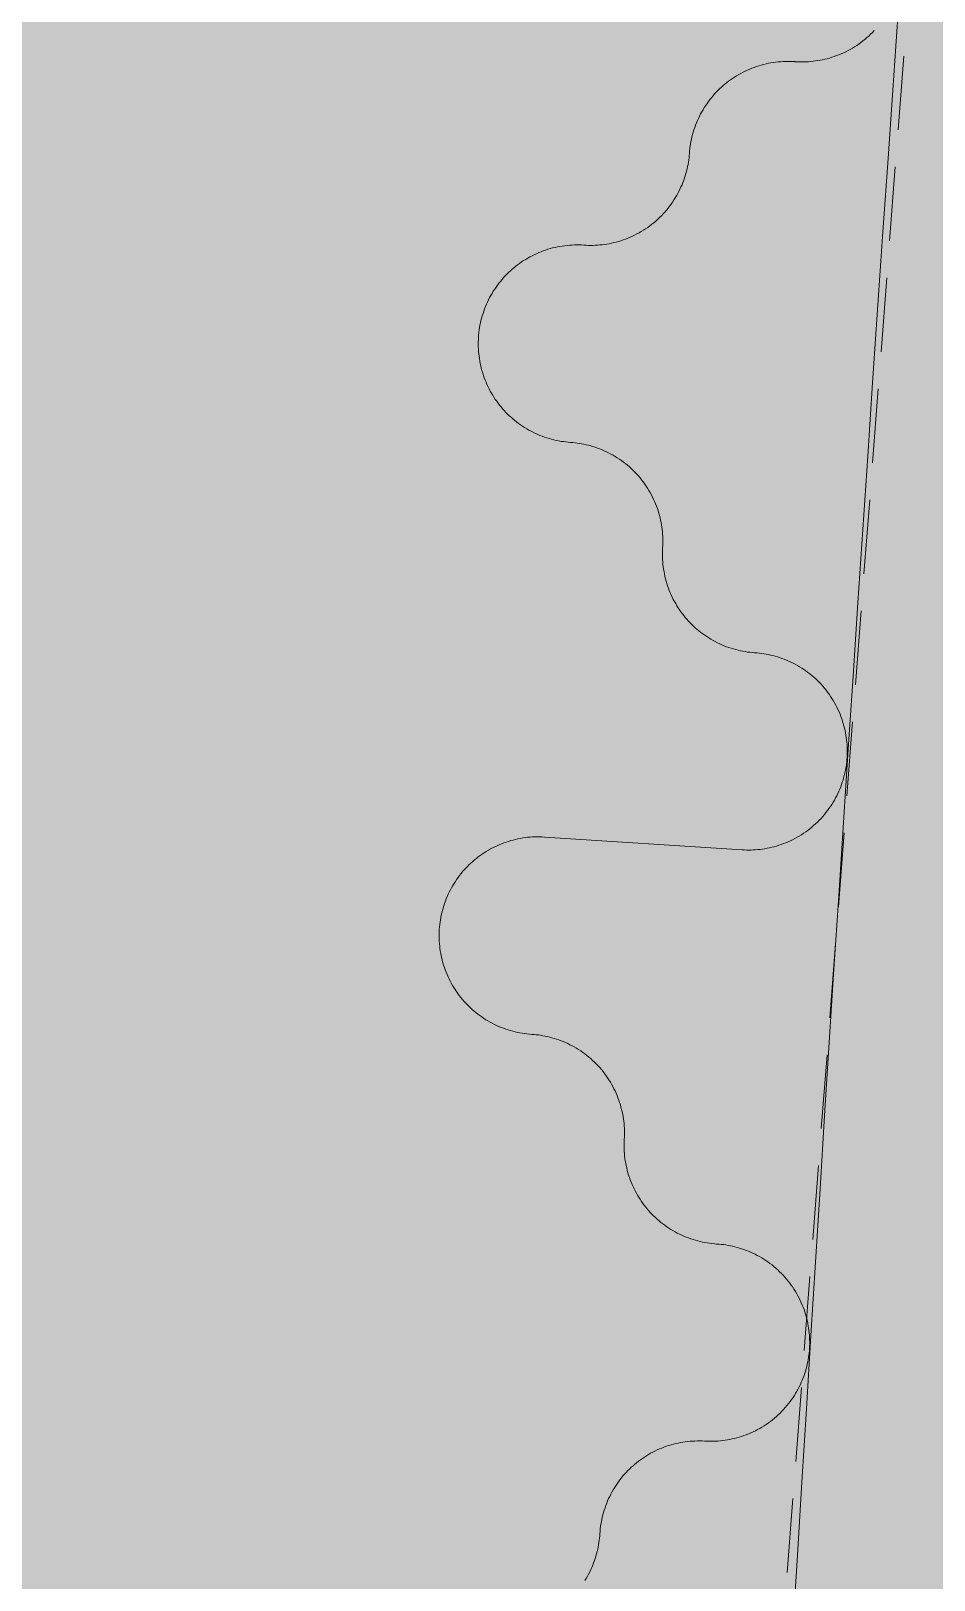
# Model space of a CAD drawing. Header units: millimetres. Extents: x 833941507 to 1669051331, y 817666127 to 1636299673.
# Drawn here: x 834573496 to 834573610.1, y 817988765.9 to 817988961.6 of the extents above; entities that cross this region are included whole.
import ezdxf

# ---------------------------------------------------------------- set-up
doc = ezdxf.new("R2010")
doc.units = ezdxf.units.MM
doc.header["$LTSCALE"] = 3
doc.linetypes.add('B0703', pattern=[4.6875, 3.125, -1.5625])
for name, color, linetype, lineweight in [('Hatch (CARR)', 252, 'Continuous', 35), ('Hatch (LTC&CB)', 252, 'Continuous', 35), ('UAJ-23FLOR-h', 251, 'Continuous', 9), ('UAJ-25CEIL-z', 8, 'B0703', 9), ('UAJ-42INFI', 1, 'Continuous', 18)]:
    doc.layers.add(name, color=color, linetype=linetype, lineweight=lineweight)
doc.layers.add('UAJ-00XREF', color=7, linetype='Continuous')

# ---------------------------------------------------------------- blocks, each defined once
blk = doc.blocks.new('GBP-LTC-LB01')
at = {"layer": 'UAJ-23FLOR-h'}
h = blk.add_hatch(dxfattribs=at)
h.set_pattern_fill('EARTH,_O', color=256, scale=180, angle=45)
h.set_pattern_definition([(48.9989, (834576001.8, 818046085.3), (-112.727, 1612.5107), [1143, -1143]), (48.9989, (834575678.3, 818046366.6), (-112.727, 1612.5107), [1143, -1143]), (48.9989, (834575354.8, 818046647.8), (-112.727, 1612.5107), [1143, -1143]), (138.9989, (834575340.7, 818046849.3), (-1612.5107, -112.727), [1143, -1143]), (138.9989, (834575621.9, 818047172.8), (-1612.5107, -112.727), [1143, -1143]), (138.9989, (834575903.1, 818047496.3), (-1612.5107, -112.727), [1143, -1143])])
h.paths.add_polyline_path([(834572173.05, 818200349.17), (834310583.74, 818182062.08), (834331502.24, 817882831.69), (834364939.69, 817885169.23), (834473095.7, 818011283.6), (834480533.7, 818020120.4), (834485095.05, 818025709.55), (834491375.7, 818033619), (834497063.4, 818041013), (834493145.8, 818043678.7), (834512788.5, 818074029.25), (834518712.45, 818083675.25), (834526231.3, 818096325.1), (834534646.05, 818111073.05), (834545956, 818131981.3), (834557204.6, 818154198.8), (834564040, 818168496.8), (834570941.16, 818183576.43), (834578367.8, 818200696.3)])
h.paths.add_polyline_path([(834382131.31, 817956469.98), (834418268.73, 817958996.07), (834422062.41, 817963855.9), (834428403.04, 817964299.38), (834467239.2, 818010695.58), (834466445.21, 818021738.79), (834476097.72, 818035709.03), (834485267.1, 818048983.2), (834487014.89, 818051460.43), (834497268.33, 818067303.42), (834492893.38, 818129890.09), (834448056.59, 818126755.66), (834416896.58, 818105052.11), (834382061.37, 818080788.99), (834386167.45, 818022059.16), (834377588.38, 818021459.47)], flags=16)
edge = h.paths.add_edge_path(flags=16)
edge.add_line((834540292.29, 818142076.07), (834533466.32, 818141614.13))
edge.add_line((834533466.32, 818141614.13), (834523258.01, 818143862.71))
edge.add_line((834523258.01, 818143862.71), (834525896.87, 818155838.93))
edge.add_arc((834558382.43, 818267025.45), 115835.02, 237.2183981, 253.7131266, ccw=False)
edge.add_line((834495664.92, 818169638.25), (834498267.59, 818132356.98))
edge.add_line((834498267.59, 818132356.98), (834496346.42, 818130135.01))
edge.add_line((834496346.42, 818130135.01), (834492879.88, 818129892.67))
edge.add_line((834492879.88, 818129892.67), (834494229.58, 818110587.62))
edge.add_line((834494229.58, 818110587.62), (834496326.13, 818110708.38))
edge.add_line((834496326.13, 818110708.38), (834498420.21, 818080753.55))
edge.add_line((834498420.21, 818080753.55), (834498046.12, 818080727.4))
edge.add_line((834498046.12, 818080727.4), (834498254.52, 818077746.38))
edge.add_line((834498254.52, 818077746.38), (834503061.09, 818078082.4))
edge.add_line((834503061.09, 818078082.4), (834504979.52, 818081212.1))
edge.add_line((834504979.52, 818081212.1), (834509429.02, 818088470.93))
edge.add_line((834509429.02, 818088470.93), (834515217.16, 818097913.59))
edge.add_line((834515217.16, 818097913.59), (834526067.43, 818116415.54))
edge.add_line((834526067.43, 818116415.54), (834532489.2, 818127888.68))
edge.add_line((834532489.2, 818127888.68), (834534830.9, 818132146.3))
edge.add_line((834534830.9, 818132146.3), (834540292.29, 818142076.07))
h = blk.add_hatch(dxfattribs=at)
h.set_pattern_fill('EARTH,_O', color=256, scale=180, angle=45)
h.set_pattern_definition([(45.0000001, (-1082349.7, 54794.9), (-3e-06, 1616.4461018), [1143, -1143]), (45.0000001, (-1082652.8, 55098), (-3e-06, 1616.4461018), [1143, -1143]), (45.0000001, (-1082955.9, 55401.1), (-3e-06, 1616.4461018), [1143, -1143]), (135.0000001, (-1082955.9, 55603.1), (-1616.4461018, -3e-06), [1143, -1143]), (135.0000001, (-1082652.8, 55906.2), (-1616.4461018, -3e-06), [1143, -1143]), (135.0000001, (-1082349.7, 56209.3), (-1616.4461018, -3e-06), [1143, -1143])])
h.paths.add_polyline_path([(834669469.25, 818015499.17), (834651080.82, 818014213.79), (834651091.33, 818014066.03), (834669479.76, 818015351.52)], flags=16)
edge = h.paths.add_edge_path()
edge.add_arc((834611763.61, 818123015.07), 22001.28, 94.000719, 118.688683)
edge.add_line((834601201.89, 818142315.5), (834593918.34, 818141228.38))
edge.add_arc((834611768.4, 818123014.03), 25502.69, 93.997159, 134.421275, ccw=False)
edge.add_line((834609990.68, 818148454.69), (834618164.36, 818149025.84))
edge.add_line((834618164.36, 818149025.84), (834618408.29, 818145534.91))
edge.add_line((834618408.29, 818145534.91), (834616365.41, 818145392.16))
edge.add_line((834616365.41, 818145392.16), (834616609.39, 818141900.69))
edge.add_line((834616609.39, 818141900.69), (834611621.55, 818141552.15))
edge.add_line((834611621.55, 818141552.15), (834611377.61, 818145043.07))
edge.add_line((834611377.61, 818145043.07), (834610228.61, 818144962.74))
h.paths.add_polyline_path([(834673232.94, 818197365.88), (834607546.49, 818192773.89), (834599172.5, 818174435.3), (834588349.1, 818152374.5), (834578621.55, 818133890.65), (834568418.3, 818115665.3), (834556456.7, 818095618.3), (834546606.4, 818080041.6), (834532219.3, 818058623.75), (834523692.15, 818046595.75), (834515683.5, 818035708.5), (834508244.2, 818025929.9), (834500656.3, 818016266.1), (834489786.8, 818002934.1), (834483448.3, 817995421.3), (834478637.6, 817989841.7), (834458453.75, 817967379.3), (834441506.5, 817949096.36), (834383075.75, 817886437.08), (834482026.69, 817893354.51), (834551919.04, 817920008.6), (834634905.13, 817930637.13), (834634023, 817939309.35), (834633770.07, 817941795.89), (834633577.69, 817943687.02), (834508697.04, 817930983.61), (834507053.46, 817930191.44), (834506409.46, 817939426.96), (834507656.94, 817945566.73), (834503417.08, 818006767.03), (834503064.37, 818011762.67), (834514052.91, 818025791.94), (834520784.65, 818034889.35), (834526318.86, 818042436.94), (834532381.69, 818050705.63), (834536345.72, 818056472.68), (834542258.41, 818065225.62), (834550405.86, 818077286.91), (834561579, 818095001.96), (834574522.66, 818117080.03), (834587768.88, 818140310.21), (834609774.13, 818143594.98), (834610001.97, 818140335.89), (834634252.54, 818142031.47), (834636806.9, 818105492.47), (834642791.48, 818105913.75), (834646278.56, 818056032.58), (834640293.17, 818055614.16), (834643382.34, 818011424.91), (834641138.41, 818011267.96), (834645775.78, 817944927.87), (834639048.36, 817944243.52), (834640362.12, 817931328.11), (834651070.39, 817932706.91), (834650587.67, 817936476.13), (834685105.74, 817940896.86), (834685588.46, 817937127.64), (834691373.79, 817937868.57)])
blk = doc.blocks.new('inf_010')
at = {"layer": 'UAJ-42INFI'}
for points in [[(889586202.71, 757796413.37), (889586202.98, 757796413.34), (889586203.26, 757796413.31), (889586203.54, 757796413.29), (889586203.82, 757796413.27), (889586204.11, 757796413.26), (889586204.4, 757796413.25), (889586204.69, 757796413.26), (889586204.98, 757796413.27), (889586205.28, 757796413.28), (889586205.57, 757796413.31), (889586205.87, 757796413.34), (889586206.17, 757796413.37), (889586206.47, 757796413.42), (889586206.77, 757796413.47), (889586207.07, 757796413.53), (889586207.37, 757796413.6), (889586207.67, 757796413.68), (889586207.97, 757796413.77), (889586208.27, 757796413.86), (889586208.57, 757796413.96), (889586208.87, 757796414.07), (889586209.16, 757796414.18), (889586209.46, 757796414.31), (889586209.75, 757796414.44), (889586210.03, 757796414.58), (889586210.32, 757796414.73), (889586210.6, 757796414.88), (889586210.88, 757796415.04), (889586211.15, 757796415.21), (889586211.42, 757796415.39), (889586211.69, 757796415.57), (889586211.95, 757796415.77), (889586212.2, 757796415.96), (889586212.45, 757796416.17), (889586212.7, 757796416.38), (889586212.94, 757796416.59)], [(889586188.57, 757796402.75), (889586188.61, 757796403.05), (889586188.67, 757796403.34), (889586188.73, 757796403.64), (889586188.79, 757796403.93), (889586188.87, 757796404.23), (889586188.95, 757796404.52), (889586189.04, 757796404.82), (889586189.14, 757796405.11), (889586189.24, 757796405.4), (889586189.35, 757796405.68), (889586189.47, 757796405.97), (889586189.6, 757796406.25), (889586189.73, 757796406.53), (889586189.87, 757796406.81), (889586190.02, 757796407.08), (889586190.17, 757796407.35), (889586190.33, 757796407.62), (889586190.5, 757796407.88), (889586190.67, 757796408.13), (889586190.85, 757796408.39), (889586191.04, 757796408.63), (889586191.23, 757796408.88), (889586191.43, 757796409.11), (889586191.63, 757796409.35), (889586191.84, 757796409.57), (889586192.05, 757796409.79), (889586192.27, 757796410.01), (889586192.49, 757796410.22), (889586192.71, 757796410.42), (889586192.94, 757796410.61), (889586193.18, 757796410.8), (889586193.41, 757796410.99), (889586193.65, 757796411.16), (889586193.9, 757796411.34), (889586194.15, 757796411.5), (889586194.41, 757796411.66), (889586194.67, 757796411.82), (889586194.93, 757796411.97), (889586195.2, 757796412.11), (889586195.48, 757796412.25), (889586195.76, 757796412.38), (889586196.04, 757796412.51), (889586196.33, 757796412.62), (889586196.61, 757796412.73), (889586196.91, 757796412.84), (889586197.2, 757796412.93), (889586197.5, 757796413.02), (889586197.8, 757796413.1), (889586198.1, 757796413.18), (889586198.4, 757796413.24), (889586198.71, 757796413.3), (889586199.01, 757796413.35), (889586199.32, 757796413.4), (889586199.62, 757796413.43), (889586199.93, 757796413.46), (889586200.24, 757796413.48), (889586200.55, 757796413.5), (889586200.85, 757796413.5), (889586201.16, 757796413.5), (889586201.46, 757796413.49), (889586201.76, 757796413.47), (889586202.06, 757796413.45), (889586202.36, 757796413.42), (889586202.66, 757796413.38)], [(889586202.66, 757796413.38), (889586202.71, 757796413.37)], [(889586174.48, 757796392.11), (889586174.75, 757796392.07), (889586175.03, 757796392.04), (889586175.31, 757796392.02), (889586175.59, 757796392), (889586175.88, 757796391.99), (889586176.17, 757796391.99), (889586176.46, 757796391.99), (889586176.76, 757796392), (889586177.05, 757796392.02), (889586177.35, 757796392.04), (889586177.65, 757796392.07), (889586177.95, 757796392.11), (889586178.25, 757796392.16), (889586178.55, 757796392.21), (889586178.85, 757796392.27), (889586179.15, 757796392.34), (889586179.45, 757796392.42), (889586179.75, 757796392.5), (889586180.05, 757796392.6), (889586180.35, 757796392.7), (889586180.65, 757796392.81), (889586180.94, 757796392.92), (889586181.23, 757796393.05), (889586181.52, 757796393.18), (889586181.81, 757796393.32), (889586182.1, 757796393.47), (889586182.38, 757796393.62), (889586182.66, 757796393.79), (889586182.93, 757796393.96), (889586183.2, 757796394.14), (889586183.47, 757796394.32), (889586183.73, 757796394.51), (889586183.98, 757796394.71), (889586184.23, 757796394.91), (889586184.48, 757796395.13), (889586184.71, 757796395.34), (889586184.95, 757796395.56), (889586185.17, 757796395.79), (889586185.39, 757796396.03), (889586185.61, 757796396.27), (889586185.81, 757796396.51), (889586186.02, 757796396.76), (889586186.21, 757796397.01), (889586186.39, 757796397.26), (889586186.57, 757796397.52), (889586186.74, 757796397.79), (889586186.91, 757796398.05), (889586187.06, 757796398.32), (889586187.21, 757796398.59), (889586187.36, 757796398.86), (889586187.49, 757796399.14), (889586187.62, 757796399.42), (889586187.74, 757796399.69), (889586187.85, 757796399.97), (889586187.95, 757796400.25), (889586188.05, 757796400.53), (889586188.14, 757796400.81), (889586188.22, 757796401.09), (889586188.3, 757796401.37), (889586188.36, 757796401.65), (889586188.42, 757796401.93), (889586188.48, 757796402.2), (889586188.53, 757796402.48), (889586188.57, 757796402.75)], [(889586171.03, 757796367.36), (889586170.74, 757796367.4), (889586170.44, 757796367.46), (889586170.14, 757796367.52), (889586169.85, 757796367.58), (889586169.55, 757796367.66), (889586169.26, 757796367.74), (889586168.97, 757796367.83), (889586168.67, 757796367.92), (889586168.38, 757796368.03), (889586168.1, 757796368.14), (889586167.81, 757796368.26), (889586167.53, 757796368.38), (889586167.25, 757796368.52), (889586166.97, 757796368.66), (889586166.7, 757796368.8), (889586166.43, 757796368.96), (889586166.16, 757796369.12), (889586165.9, 757796369.28), (889586165.64, 757796369.46), (889586165.39, 757796369.64), (889586165.14, 757796369.82), (889586164.9, 757796370.01), (889586164.66, 757796370.21), (889586164.43, 757796370.41), (889586164.2, 757796370.62), (889586163.98, 757796370.83), (889586163.76, 757796371.05), (889586163.55, 757796371.27), (889586163.35, 757796371.49), (889586163.15, 757796371.72), (889586162.96, 757796371.96), (889586162.78, 757796372.19), (889586162.6, 757796372.44), (889586162.43, 757796372.68), (889586162.26, 757796372.93), (889586162.1, 757796373.19), (889586161.94, 757796373.45), (889586161.79, 757796373.72), (889586161.65, 757796373.99), (889586161.51, 757796374.26), (889586161.38, 757796374.54), (889586161.25, 757796374.82), (889586161.14, 757796375.11), (889586161.02, 757796375.4), (889586160.92, 757796375.69), (889586160.82, 757796375.98), (889586160.73, 757796376.28), (889586160.65, 757796376.58), (889586160.58, 757796376.88), (889586160.51, 757796377.19), (889586160.45, 757796377.49), (889586160.4, 757796377.8), (889586160.35, 757796378.1), (889586160.32, 757796378.41), (889586160.29, 757796378.72), (889586160.27, 757796379.03), (889586160.25, 757796379.33), (889586160.25, 757796379.64), (889586160.25, 757796379.94), (889586160.26, 757796380.25), (889586160.27, 757796380.55), (889586160.3, 757796380.85), (889586160.33, 757796381.15), (889586160.37, 757796381.45), (889586160.41, 757796381.75), (889586160.46, 757796382.04), (889586160.52, 757796382.34), (889586160.59, 757796382.63), (889586160.66, 757796382.93), (889586160.74, 757796383.22), (889586160.83, 757796383.52), (889586160.93, 757796383.81), (889586161.03, 757796384.1), (889586161.15, 757796384.39), (889586161.26, 757796384.67), (889586161.39, 757796384.96), (889586161.52, 757796385.24), (889586161.66, 757796385.51), (889586161.81, 757796385.79), (889586161.96, 757796386.06), (889586162.12, 757796386.32), (889586162.29, 757796386.58), (889586162.46, 757796386.84), (889586162.64, 757796387.09), (889586162.83, 757796387.34), (889586163.02, 757796387.59), (889586163.22, 757796387.82), (889586163.42, 757796388.06), (889586163.63, 757796388.28), (889586163.84, 757796388.5), (889586164.06, 757796388.72), (889586164.28, 757796388.93), (889586164.5, 757796389.13), (889586164.73, 757796389.33), (889586164.97, 757796389.52), (889586165.2, 757796389.7), (889586165.45, 757796389.88), (889586165.69, 757796390.05), (889586165.94, 757796390.22), (889586166.2, 757796390.38), (889586166.46, 757796390.54), (889586166.73, 757796390.69), (889586167, 757796390.83), (889586167.27, 757796390.97), (889586167.55, 757796391.1), (889586167.83, 757796391.22), (889586168.12, 757796391.34), (889586168.41, 757796391.45), (889586168.7, 757796391.56), (889586169, 757796391.65), (889586169.29, 757796391.74), (889586169.59, 757796391.83), (889586169.89, 757796391.9), (889586170.2, 757796391.97), (889586170.5, 757796392.03), (889586170.81, 757796392.08), (889586171.11, 757796392.12), (889586171.42, 757796392.16), (889586171.73, 757796392.19), (889586172.04, 757796392.21), (889586172.34, 757796392.22), (889586172.65, 757796392.23), (889586172.96, 757796392.23), (889586173.26, 757796392.22), (889586173.56, 757796392.2), (889586173.86, 757796392.18), (889586174.16, 757796392.15), (889586174.46, 757796392.11)], [(889586174.46, 757796392.11), (889586174.48, 757796392.11)], [(889586171.05, 757796367.36), (889586171.03, 757796367.36)], [(889586181.72, 757796353.28), (889586181.75, 757796353.56), (889586181.78, 757796353.84), (889586181.81, 757796354.12), (889586181.82, 757796354.4), (889586181.83, 757796354.69), (889586181.84, 757796354.98), (889586181.83, 757796355.27), (889586181.82, 757796355.56), (889586181.8, 757796355.86), (889586181.78, 757796356.16), (889586181.75, 757796356.45), (889586181.71, 757796356.75), (889586181.66, 757796357.05), (889586181.61, 757796357.36), (889586181.55, 757796357.66), (889586181.48, 757796357.96), (889586181.4, 757796358.26), (889586181.31, 757796358.56), (889586181.22, 757796358.86), (889586181.12, 757796359.16), (889586181.01, 757796359.45), (889586180.89, 757796359.75), (889586180.77, 757796360.04), (889586180.63, 757796360.33), (889586180.49, 757796360.62), (889586180.34, 757796360.9), (889586180.19, 757796361.18), (889586180.02, 757796361.46), (889586179.85, 757796361.74), (889586179.67, 757796362.01), (889586179.49, 757796362.27), (889586179.3, 757796362.53), (889586179.1, 757796362.79), (889586178.89, 757796363.04), (889586178.68, 757796363.28), (889586178.47, 757796363.52), (889586178.24, 757796363.75), (889586178.01, 757796363.98), (889586177.78, 757796364.2), (889586177.54, 757796364.41), (889586177.3, 757796364.62), (889586177.05, 757796364.82), (889586176.8, 757796365.01), (889586176.54, 757796365.19), (889586176.28, 757796365.37), (889586176.02, 757796365.54), (889586175.75, 757796365.71), (889586175.48, 757796365.86), (889586175.21, 757796366.01), (889586174.94, 757796366.15), (889586174.66, 757796366.29), (889586174.39, 757796366.41), (889586174.11, 757796366.53), (889586173.83, 757796366.64), (889586173.55, 757796366.75), (889586173.27, 757796366.84), (889586172.99, 757796366.93), (889586172.71, 757796367.01), (889586172.43, 757796367.09), (889586172.15, 757796367.16), (889586171.88, 757796367.22), (889586171.6, 757796367.27), (889586171.32, 757796367.32), (889586171.05, 757796367.36)], [(889586192.39, 757796339.23), (889586192.1, 757796339.27), (889586191.8, 757796339.32), (889586191.5, 757796339.38), (889586191.21, 757796339.45), (889586190.91, 757796339.52), (889586190.62, 757796339.6), (889586190.33, 757796339.69), (889586190.03, 757796339.79), (889586189.74, 757796339.89), (889586189.46, 757796340), (889586189.17, 757796340.12), (889586188.89, 757796340.24), (889586188.61, 757796340.38), (889586188.33, 757796340.51), (889586188.06, 757796340.66), (889586187.79, 757796340.81), (889586187.52, 757796340.97), (889586187.26, 757796341.14), (889586187, 757796341.31), (889586186.75, 757796341.49), (889586186.5, 757796341.68), (889586186.26, 757796341.87), (889586186.02, 757796342.06), (889586185.79, 757796342.27), (889586185.56, 757796342.47), (889586185.34, 757796342.68), (889586185.13, 757796342.9), (889586184.92, 757796343.12), (889586184.71, 757796343.35), (889586184.52, 757796343.58), (889586184.33, 757796343.81), (889586184.14, 757796344.04), (889586183.96, 757796344.28), (889586183.79, 757796344.53), (889586183.62, 757796344.78), (889586183.46, 757796345.04), (889586183.31, 757796345.3), (889586183.15, 757796345.56), (889586183.01, 757796345.83), (889586182.87, 757796346.11), (889586182.74, 757796346.39), (889586182.61, 757796346.67), (889586182.5, 757796346.95), (889586182.39, 757796347.24), (889586182.28, 757796347.53), (889586182.18, 757796347.83), (889586182.09, 757796348.12), (889586182.01, 757796348.42), (889586181.94, 757796348.72), (889586181.87, 757796349.03), (889586181.81, 757796349.33), (889586181.76, 757796349.64), (889586181.71, 757796349.94), (889586181.68, 757796350.25), (889586181.65, 757796350.56), (889586181.62, 757796350.86), (889586181.61, 757796351.17), (889586181.6, 757796351.48), (889586181.6, 757796351.78), (889586181.61, 757796352.09), (889586181.63, 757796352.39), (889586181.65, 757796352.69), (889586181.68, 757796352.99), (889586181.72, 757796353.28)], [(889586189.07, 757796314.49), (889586189.35, 757796314.46), (889586189.63, 757796314.43), (889586189.91, 757796314.41), (889586190.19, 757796314.39), (889586190.48, 757796314.38), (889586190.77, 757796314.38), (889586191.06, 757796314.38), (889586191.35, 757796314.39), (889586191.65, 757796314.41), (889586191.94, 757796314.44), (889586192.24, 757796314.47), (889586192.54, 757796314.51), (889586192.84, 757796314.56), (889586193.14, 757796314.61), (889586193.44, 757796314.67), (889586193.74, 757796314.74), (889586194.04, 757796314.82), (889586194.34, 757796314.91), (889586194.64, 757796315), (889586194.94, 757796315.1), (889586195.23, 757796315.21), (889586195.53, 757796315.33), (889586195.82, 757796315.46), (889586196.11, 757796315.59), (889586196.4, 757796315.73), (889586196.68, 757796315.88), (889586196.96, 757796316.04), (889586197.24, 757796316.2), (889586197.51, 757796316.37), (889586197.78, 757796316.55), (889586198.05, 757796316.74), (889586198.3, 757796316.93), (889586198.56, 757796317.13), (889586198.81, 757796317.33), (889586199.05, 757796317.54), (889586199.29, 757796317.76), (889586199.52, 757796317.99), (889586199.75, 757796318.21), (889586199.97, 757796318.45), (889586200.18, 757796318.69), (889586200.38, 757796318.93), (889586200.58, 757796319.18), (889586200.77, 757796319.43), (889586200.96, 757796319.69), (889586201.14, 757796319.95), (889586201.31, 757796320.21), (889586201.47, 757796320.48), (889586201.63, 757796320.74), (889586201.77, 757796321.02), (889586201.91, 757796321.29), (889586202.05, 757796321.56), (889586202.17, 757796321.84), (889586202.29, 757796322.12), (889586202.4, 757796322.4), (889586202.5, 757796322.68), (889586202.6, 757796322.96), (889586202.69, 757796323.24), (889586202.77, 757796323.51), (889586202.84, 757796323.79), (889586202.91, 757796324.07), (889586202.97, 757796324.35), (889586203.02, 757796324.63), (889586203.07, 757796324.9), (889586203.11, 757796325.18), (889586203.15, 757796325.45), (889586203.17, 757796325.73), (889586203.2, 757796326.01), (889586203.21, 757796326.29), (889586203.22, 757796326.58), (889586203.23, 757796326.87), (889586203.22, 757796327.16), (889586203.21, 757796327.45), (889586203.19, 757796327.75), (889586203.17, 757796328.04), (889586203.14, 757796328.34), (889586203.1, 757796328.64), (889586203.05, 757796328.94), (889586203, 757796329.24), (889586202.93, 757796329.54), (889586202.86, 757796329.84), (889586202.78, 757796330.14), (889586202.7, 757796330.44), (889586202.61, 757796330.74), (889586202.5, 757796331.04), (889586202.39, 757796331.34), (889586202.28, 757796331.63), (889586202.15, 757796331.92), (889586202.02, 757796332.21), (889586201.88, 757796332.5), (889586201.73, 757796332.78), (889586201.57, 757796333.06), (889586201.41, 757796333.34), (889586201.24, 757796333.62), (889586201.06, 757796333.88), (889586200.87, 757796334.15), (889586200.68, 757796334.41), (889586200.48, 757796334.66), (889586200.28, 757796334.91), (889586200.07, 757796335.16), (889586199.85, 757796335.39), (889586199.63, 757796335.62), (889586199.4, 757796335.85), (889586199.16, 757796336.07), (889586198.92, 757796336.28), (889586198.68, 757796336.49), (889586198.43, 757796336.69), (889586198.18, 757796336.88), (889586197.92, 757796337.06), (889586197.66, 757796337.24), (889586197.4, 757796337.41), (889586197.14, 757796337.58), (889586196.87, 757796337.73), (889586196.6, 757796337.88), (889586196.32, 757796338.02), (889586196.05, 757796338.15), (889586195.77, 757796338.28), (889586195.49, 757796338.4), (889586195.22, 757796338.51), (889586194.94, 757796338.61), (889586194.66, 757796338.71), (889586194.38, 757796338.79), (889586194.1, 757796338.88), (889586193.82, 757796338.95), (889586193.54, 757796339.02), (889586193.26, 757796339.08), (889586192.99, 757796339.13), (889586192.71, 757796339.18), (889586192.44, 757796339.22)], [(889586192.44, 757796339.22), (889586192.39, 757796339.23)], [(889586160.93, 757796293.09), (889586160.64, 757796293.13), (889586160.34, 757796293.18), (889586160.04, 757796293.24), (889586159.75, 757796293.31), (889586159.45, 757796293.38), (889586159.16, 757796293.46), (889586158.86, 757796293.55), (889586158.57, 757796293.64), (889586158.28, 757796293.75), (889586157.99, 757796293.86), (889586157.71, 757796293.97), (889586157.42, 757796294.1), (889586157.14, 757796294.23), (889586156.87, 757796294.37), (889586156.59, 757796294.52), (889586156.32, 757796294.67), (889586156.05, 757796294.83), (889586155.79, 757796294.99), (889586155.53, 757796295.17), (889586155.28, 757796295.34), (889586155.03, 757796295.53), (889586154.79, 757796295.72), (889586154.55, 757796295.92), (889586154.31, 757796296.12), (889586154.09, 757796296.32), (889586153.87, 757796296.53), (889586153.65, 757796296.75), (889586153.44, 757796296.97), (889586153.24, 757796297.2), (889586153.04, 757796297.42), (889586152.85, 757796297.66), (889586152.66, 757796297.89), (889586152.48, 757796298.13), (889586152.31, 757796298.38), (889586152.14, 757796298.63), (889586151.98, 757796298.89), (889586151.82, 757796299.15), (889586151.67, 757796299.41), (889586151.52, 757796299.68), (889586151.39, 757796299.96), (889586151.25, 757796300.23), (889586151.13, 757796300.52), (889586151.01, 757796300.8), (889586150.9, 757796301.09), (889586150.79, 757796301.38), (889586150.69, 757796301.68), (889586150.6, 757796301.97), (889586150.52, 757796302.27), (889586150.44, 757796302.57), (889586150.37, 757796302.88), (889586150.31, 757796303.18), (889586150.26, 757796303.49), (889586150.22, 757796303.79), (889586150.18, 757796304.1), (889586150.15, 757796304.41), (889586150.13, 757796304.71), (889586150.11, 757796305.02), (889586150.1, 757796305.33), (889586150.1, 757796305.63), (889586150.11, 757796305.94), (889586150.13, 757796306.24), (889586150.15, 757796306.54), (889586150.18, 757796306.84), (889586150.21, 757796307.14), (889586150.26, 757796307.44), (889586150.31, 757796307.73), (889586150.37, 757796308.03), (889586150.43, 757796308.33), (889586150.51, 757796308.62), (889586150.59, 757796308.92), (889586150.67, 757796309.21), (889586150.77, 757796309.5), (889586150.87, 757796309.79), (889586150.98, 757796310.08), (889586151.1, 757796310.37), (889586151.23, 757796310.65), (889586151.36, 757796310.93), (889586151.5, 757796311.21), (889586151.64, 757796311.48), (889586151.8, 757796311.75), (889586151.96, 757796312.02), (889586152.12, 757796312.28), (889586152.29, 757796312.54), (889586152.47, 757796312.79), (889586152.66, 757796313.04), (889586152.85, 757796313.29), (889586153.04, 757796313.52), (889586153.25, 757796313.76), (889586153.45, 757796313.98), (889586153.66, 757796314.21), (889586153.88, 757796314.42), (889586154.1, 757796314.63), (889586154.33, 757796314.83), (889586154.55, 757796315.03), (889586154.79, 757796315.22), (889586155.02, 757796315.41), (889586155.26, 757796315.59), (889586155.51, 757796315.76), (889586155.76, 757796315.93), (889586156.02, 757796316.09), (889586156.28, 757796316.25), (889586156.54, 757796316.4), (889586156.81, 757796316.54), (889586157.09, 757796316.68), (889586157.36, 757796316.82), (889586157.65, 757796316.94), (889586157.93, 757796317.06), (889586158.22, 757796317.17), (889586158.51, 757796317.28), (889586158.81, 757796317.38), (889586159.1, 757796317.47), (889586159.4, 757796317.55), (889586159.7, 757796317.62), (889586160.01, 757796317.69), (889586160.31, 757796317.75), (889586160.62, 757796317.81), (889586160.92, 757796317.85), (889586161.23, 757796317.89), (889586161.54, 757796317.92), (889586161.85, 757796317.94), (889586162.15, 757796317.96), (889586162.46, 757796317.96), (889586162.76, 757796317.96), (889586163.07, 757796317.95), (889586163.37, 757796317.94), (889586163.67, 757796317.92), (889586163.97, 757796317.89), (889586164.27, 757796317.85)], [(889586164.27, 757796317.85), (889586189.07, 757796314.49)], [(889586160.95, 757796293.09), (889586160.93, 757796293.09)], [(889586171.67, 757796279.05), (889586171.7, 757796279.33), (889586171.73, 757796279.61), (889586171.75, 757796279.89), (889586171.77, 757796280.17), (889586171.78, 757796280.46), (889586171.78, 757796280.75), (889586171.78, 757796281.04), (889586171.76, 757796281.33), (889586171.75, 757796281.63), (889586171.72, 757796281.93), (889586171.69, 757796282.22), (889586171.65, 757796282.52), (889586171.6, 757796282.82), (889586171.54, 757796283.12), (889586171.48, 757796283.42), (889586171.41, 757796283.73), (889586171.33, 757796284.03), (889586171.24, 757796284.33), (889586171.15, 757796284.63), (889586171.05, 757796284.92), (889586170.94, 757796285.22), (889586170.82, 757796285.51), (889586170.69, 757796285.81), (889586170.56, 757796286.1), (889586170.42, 757796286.38), (889586170.27, 757796286.67), (889586170.11, 757796286.95), (889586169.95, 757796287.22), (889586169.77, 757796287.5), (889586169.59, 757796287.77), (889586169.41, 757796288.03), (889586169.22, 757796288.29), (889586169.02, 757796288.54), (889586168.81, 757796288.79), (889586168.6, 757796289.04), (889586168.38, 757796289.27), (889586168.16, 757796289.51), (889586167.93, 757796289.73), (889586167.69, 757796289.95), (889586167.45, 757796290.16), (889586167.21, 757796290.37), (889586166.96, 757796290.57), (889586166.71, 757796290.76), (889586166.45, 757796290.94), (889586166.19, 757796291.12), (889586165.92, 757796291.29), (889586165.66, 757796291.45), (889586165.39, 757796291.61), (889586165.12, 757796291.76), (889586164.84, 757796291.9), (889586164.57, 757796292.03), (889586164.29, 757796292.15), (889586164.01, 757796292.27), (889586163.73, 757796292.38), (889586163.45, 757796292.48), (889586163.17, 757796292.58), (889586162.89, 757796292.67), (889586162.61, 757796292.75), (889586162.33, 757796292.82), (889586162.05, 757796292.89), (889586161.78, 757796292.95), (889586161.5, 757796293), (889586161.22, 757796293.05), (889586160.95, 757796293.09)], [(889586182.39, 757796265.03), (889586182.1, 757796265.08), (889586181.8, 757796265.13), (889586181.51, 757796265.18), (889586181.21, 757796265.25), (889586180.91, 757796265.32), (889586180.62, 757796265.4), (889586180.33, 757796265.49), (889586180.03, 757796265.58), (889586179.74, 757796265.69), (889586179.46, 757796265.8), (889586179.17, 757796265.91), (889586178.89, 757796266.04), (889586178.61, 757796266.17), (889586178.33, 757796266.31), (889586178.06, 757796266.45), (889586177.78, 757796266.6), (889586177.52, 757796266.76), (889586177.26, 757796266.93), (889586177, 757796267.1), (889586176.74, 757796267.28), (889586176.5, 757796267.46), (889586176.25, 757796267.65), (889586176.01, 757796267.85), (889586175.78, 757796268.05), (889586175.55, 757796268.25), (889586175.33, 757796268.47), (889586175.11, 757796268.68), (889586174.9, 757796268.9), (889586174.7, 757796269.13), (889586174.5, 757796269.35), (889586174.31, 757796269.59), (889586174.13, 757796269.82), (889586173.95, 757796270.06), (889586173.78, 757796270.31), (889586173.61, 757796270.56), (889586173.44, 757796270.81), (889586173.29, 757796271.07), (889586173.13, 757796271.34), (889586172.99, 757796271.61), (889586172.85, 757796271.88), (889586172.72, 757796272.16), (889586172.59, 757796272.44), (889586172.47, 757796272.72), (889586172.36, 757796273.01), (889586172.25, 757796273.3), (889586172.16, 757796273.6), (889586172.06, 757796273.89), (889586171.98, 757796274.19), (889586171.9, 757796274.49), (889586171.84, 757796274.8), (889586171.78, 757796275.1), (889586171.72, 757796275.41), (889586171.68, 757796275.71), (889586171.64, 757796276.02), (889586171.61, 757796276.32), (889586171.58, 757796276.63), (889586171.57, 757796276.94), (889586171.56, 757796277.24), (889586171.56, 757796277.55), (889586171.57, 757796277.85), (889586171.58, 757796278.16), (889586171.61, 757796278.46), (889586171.63, 757796278.76), (889586171.67, 757796279.05)], [(889586179.17, 757796240.29), (889586179.44, 757796240.26), (889586179.72, 757796240.23), (889586180, 757796240.21), (889586180.29, 757796240.19), (889586180.57, 757796240.18), (889586180.86, 757796240.18), (889586181.15, 757796240.19), (889586181.45, 757796240.2), (889586181.74, 757796240.22), (889586182.04, 757796240.24), (889586182.33, 757796240.28), (889586182.63, 757796240.32), (889586182.93, 757796240.37), (889586183.23, 757796240.42), (889586183.53, 757796240.49), (889586183.83, 757796240.56), (889586184.13, 757796240.64), (889586184.43, 757796240.72), (889586184.73, 757796240.82), (889586185.03, 757796240.92), (889586185.33, 757796241.03), (889586185.62, 757796241.15), (889586185.91, 757796241.28), (889586186.2, 757796241.41), (889586186.49, 757796241.55), (889586186.77, 757796241.7), (889586187.05, 757796241.86), (889586187.33, 757796242.03), (889586187.6, 757796242.2), (889586187.87, 757796242.38), (889586188.13, 757796242.56), (889586188.39, 757796242.76), (889586188.64, 757796242.96), (889586188.89, 757796243.16), (889586189.13, 757796243.38), (889586189.37, 757796243.59), (889586189.6, 757796243.82), (889586189.83, 757796244.05), (889586190.04, 757796244.28), (889586190.26, 757796244.52), (889586190.46, 757796244.77), (889586190.66, 757796245.02), (889586190.85, 757796245.27), (889586191.03, 757796245.53), (889586191.21, 757796245.79), (889586191.38, 757796246.05), (889586191.54, 757796246.32), (889586191.7, 757796246.59), (889586191.84, 757796246.86), (889586191.98, 757796247.13), (889586192.11, 757796247.41), (889586192.24, 757796247.68), (889586192.36, 757796247.96), (889586192.46, 757796248.24), (889586192.57, 757796248.52), (889586192.66, 757796248.8), (889586192.75, 757796249.08), (889586192.83, 757796249.36), (889586192.9, 757796249.64), (889586192.97, 757796249.92), (889586193.03, 757796250.2), (889586193.08, 757796250.47), (889586193.13, 757796250.75), (889586193.17, 757796251.02), (889586193.2, 757796251.3), (889586193.23, 757796251.58), (889586193.25, 757796251.86), (889586193.26, 757796252.14), (889586193.27, 757796252.43), (889586193.27, 757796252.72), (889586193.27, 757796253.01), (889586193.26, 757796253.3), (889586193.24, 757796253.6), (889586193.21, 757796253.89), (889586193.18, 757796254.19), (889586193.14, 757796254.49), (889586193.09, 757796254.79), (889586193.03, 757796255.09), (889586192.97, 757796255.39), (889586192.9, 757796255.69), (889586192.82, 757796255.99), (889586192.73, 757796256.29), (889586192.64, 757796256.59), (889586192.54, 757796256.88), (889586192.43, 757796257.18), (889586192.31, 757796257.47), (889586192.18, 757796257.77), (889586192.05, 757796258.06), (889586191.9, 757796258.34), (889586191.75, 757796258.63), (889586191.6, 757796258.91), (889586191.43, 757796259.18), (889586191.26, 757796259.45), (889586191.08, 757796259.72), (889586190.89, 757796259.99), (889586190.7, 757796260.25), (889586190.5, 757796260.5), (889586190.3, 757796260.75), (889586190.08, 757796260.99), (889586189.87, 757796261.23), (889586189.64, 757796261.46), (889586189.41, 757796261.68), (889586189.18, 757796261.9), (889586188.94, 757796262.11), (889586188.69, 757796262.32), (889586188.44, 757796262.52), (889586188.19, 757796262.71), (889586187.94, 757796262.89), (889586187.67, 757796263.07), (889586187.41, 757796263.24), (889586187.14, 757796263.4), (889586186.88, 757796263.55), (889586186.6, 757796263.7), (889586186.33, 757796263.84), (889586186.06, 757796263.97), (889586185.78, 757796264.1), (889586185.5, 757796264.22), (889586185.22, 757796264.32), (889586184.94, 757796264.43), (889586184.66, 757796264.52), (889586184.38, 757796264.61), (889586184.1, 757796264.69), (889586183.82, 757796264.76), (889586183.54, 757796264.83), (889586183.27, 757796264.89), (889586182.99, 757796264.94), (889586182.71, 757796264.99), (889586182.44, 757796265.03)], [(889586182.44, 757796265.03), (889586182.39, 757796265.03)], [(889586165.12, 757796229.55), (889586165.17, 757796229.84), (889586165.21, 757796230.14), (889586165.27, 757796230.43), (889586165.34, 757796230.73), (889586165.41, 757796231.03), (889586165.49, 757796231.32), (889586165.57, 757796231.61), (889586165.67, 757796231.91), (889586165.77, 757796232.2), (889586165.88, 757796232.48), (889586166, 757796232.77), (889586166.12, 757796233.05), (889586166.25, 757796233.33), (889586166.39, 757796233.61), (889586166.53, 757796233.89), (889586166.69, 757796234.16), (889586166.84, 757796234.42), (889586167.01, 757796234.69), (889586167.18, 757796234.95), (889586167.36, 757796235.2), (889586167.54, 757796235.45), (889586167.73, 757796235.69), (889586167.93, 757796235.93), (889586168.13, 757796236.17), (889586168.33, 757796236.39), (889586168.54, 757796236.62), (889586168.76, 757796236.83), (889586168.98, 757796237.04), (889586169.2, 757796237.25), (889586169.43, 757796237.44), (889586169.66, 757796237.64), (889586169.9, 757796237.82), (889586170.13, 757796238), (889586170.38, 757796238.17), (889586170.63, 757796238.34), (889586170.88, 757796238.51), (889586171.14, 757796238.66), (889586171.41, 757796238.82), (889586171.68, 757796238.96), (889586171.95, 757796239.1), (889586172.23, 757796239.24), (889586172.51, 757796239.36), (889586172.79, 757796239.48), (889586173.08, 757796239.6), (889586173.37, 757796239.7), (889586173.67, 757796239.8), (889586173.96, 757796239.89), (889586174.26, 757796239.98), (889586174.56, 757796240.05), (889586174.87, 757796240.12), (889586175.17, 757796240.18), (889586175.47, 757796240.24), (889586175.78, 757796240.28), (889586176.09, 757796240.32), (889586176.39, 757796240.35), (889586176.7, 757796240.38), (889586177.01, 757796240.39), (889586177.31, 757796240.4), (889586177.62, 757796240.4), (889586177.92, 757796240.39), (889586178.23, 757796240.38), (889586178.53, 757796240.36), (889586178.83, 757796240.33), (889586179.12, 757796240.29)], [(889586179.12, 757796240.29), (889586179.17, 757796240.29)], [(889586162.81, 757796223.78), (889586162.99, 757796224.04), (889586163.17, 757796224.3), (889586163.34, 757796224.56), (889586163.5, 757796224.83), (889586163.66, 757796225.1), (889586163.8, 757796225.37), (889586163.94, 757796225.65), (889586164.07, 757796225.92), (889586164.2, 757796226.2), (889586164.32, 757796226.48), (889586164.42, 757796226.76), (889586164.53, 757796227.04), (889586164.62, 757796227.32), (889586164.71, 757796227.6), (889586164.79, 757796227.88), (889586164.86, 757796228.16), (889586164.93, 757796228.44), (889586164.99, 757796228.72), (889586165.04, 757796228.99), (889586165.08, 757796229.27), (889586165.12, 757796229.55)]]:
    blk.add_lwpolyline(points, dxfattribs=at)
blk = doc.blocks.new('3A35X-MADL-P-LT-B01-0')
at = {"layer": 'UAJ-25CEIL-z'}
blk.add_line((834573278.78, 817984700.64), (834573753.94, 817990879.04), dxfattribs=at)
at = {"layer": 'UAJ-42INFI'}
blk.add_lwpolyline([(834573563.33, 817988101.54, -0.029016), (834573766.77, 817990466.63)], format="xyb", dxfattribs=at)
at = {"rotation": 3.998908525164564}
blk.add_blockref('inf_010', (-0.01, 0.01), dxfattribs=at)

msp = doc.modelspace()

# ---------------------------------------------------------------- hatches: boundary and pattern name
at = {"layer": 'Hatch (CARR)'}
h = msp.add_hatch(dxfattribs=at)
h.set_pattern_fill('ANSI36', color=256, scale=150, angle=90)
h.set_pattern_definition([(135, (-187022.3, -52565.44), (-926.08891249, 252.5697034), [1190.625, -238.125, 0, -238.125])])
edge = h.paths.add_edge_path()
edge.add_line((834611924.53, 818109421.98), (834607685.93, 818109069.03))
edge.add_line((834607685.93, 818109069.03), (834607665.21, 818107991.06))
edge.add_arc((834589039.26, 818108445.6), 18631.5, 309.865898, 358.602068, ccw=False)
edge.add_arc((834615999.11, 818076947.93), 22831.06, 131.128719, 153.798926)
edge.add_arc((834586528.44, 818091417.12), 10000.02, 275.074548, 333.967897, ccw=False)
edge.add_line((834587412.96, 818081456.29), (834588264.12, 818069423.81))
edge.add_arc((834582903.89, 818050145.04), 20010.07, 39.448108, 74.462065, ccw=False)
edge.add_arc((834615731.57, 818077154), 22500.4, 219.443807, 234.520216)
edge.add_arc((834588161.64, 818038473.41), 25000.01, 12.166064, 54.52036, ccw=False)
edge.add_arc((834582999.18, 818037622.78), 30226.87, 2.039971, 11.679977, ccw=False)
edge.add_line((834613206.9, 818038698.76), (834615631.26, 818004019.26))
edge.add_arc((834569688.78, 818001746.14), 45998.68, -6.715736, 2.832547, ccw=False)
edge.add_arc((834571414.07, 818001695.79), 44279.6, 274.627227, 353.087902, ccw=False)
edge.add_line((834574986.22, 817957560.51), (834554838.44, 817955511.33))
edge.add_line((834554838.44, 817955511.33), (834555086.07, 817951969.1))
edge.add_line((834555086.07, 817951969.1), (834553985.14, 817951373.93))
edge.add_line((834553985.14, 817951373.93), (834556566.9, 817951132.02))
edge.add_line((834556566.9, 817951132.02), (834554870.83, 817950512.53))
edge.add_line((834554870.83, 817950512.53), (834555242.26, 817945199.33))
edge.add_line((834555242.26, 817945199.33), (834580663.58, 817947785.24))
edge.add_arc((834575886.06, 817997961), 50402.7, 275.439056, 360)
edge.add_arc((834575886.06, 817997961), 50402.7, 0, 6.033545)
edge.add_line((834626009.56, 818003258.87), (834625320, 818013122.62))
edge.add_arc((834725073.73, 818020096.29), 99997.19, 179.2295533, 183.9989755, ccw=False)
edge.add_line((834625085.58, 818021440.9), (834625236.7, 818032677.88))
edge.add_arc((834627922.06, 818032658), 2685.43, 108.98118, 179.57597, ccw=False)
edge.add_arc((834628204.41, 818032510.48), 2924.98, 77.00889, 113.27543, ccw=False)
edge.add_line((834628861.95, 818035360.6), (834628476.34, 818040874.23))
edge.add_arc((834628077.5, 818035877.4), 5012.73, 85.43643, 98.7313)
edge.add_arc((834628036.86, 818036256.39), 4631.99, 98.94599, 115.25566)
edge.add_arc((834625847.25, 818040897.82), 499.99, 179.2291, 295.2567, ccw=False)
edge.add_line((834625347.3, 818040904.54), (834625429.52, 818047019.11))
edge.add_arc((834645427.71, 818046750.21), 20000, 165.345013, 179.22962, ccw=False)
edge.add_line((834626078.37, 818051810.17), (834626528.55, 818053531.69))
edge.add_arc((834626915.54, 818053430.49), 400, 10.6952, 165.3453, ccw=False)
edge.add_arc((834673015.67, 818062137.18), 46515.12, 190.695171, 201.393906)
edge.add_line((834629705.69, 818045169.49), (834632608.66, 818049408.19))
edge.add_arc((834657538.96, 818054466.69), 25438.32, 165.436059, 191.469924, ccw=False)
edge.add_arc((834645834.11, 818057254.43), 13410.81, 134.755157, 164.388681, ccw=False)
edge.add_arc((834654069.52, 818049100.07), 25000, 110.949167, 135, ccw=False)
edge.add_line((834645131.03, 818072447.52), (834644597.61, 818080086.57))
edge.add_arc((834649926.78, 818053872.79), 26750, 101.491438, 112.960099)
edge.add_arc((834639130.33, 818079447.94), 1011.22, 186.41269, 290.94883, ccw=False)
edge.add_arc((834615732.29, 818077144.81), 22500, 5.586125, 15.960514)
edge.add_arc((834638326.4, 818083606.72), 1000, 72.18054, 195.96056, ccw=False)
edge.add_arc((834652938.87, 818129065.91), 46750, 252.180437, 259.459176)
edge.add_line((834644386.61, 818083104.83), (834643939.74, 818089497.14))
edge.add_arc((834650687.74, 818128671.74), 39751.54, 240.552646, 260.226455, ccw=False)
edge.add_arc((834638496.4, 818107130.24), 14999.51, 192.881128, 240.651972, ccw=False)
edge.add_line((834623874.36, 818103786.42), (834622817.43, 818108620.33))
edge.add_arc((834642767.11, 818112268.77), 20280.55, 185.544236, 190.363831, ccw=False)
edge.add_line((834622581.43, 818110309.38), (834612780.93, 818109493.29))
edge.add_arc((834641861.42, 818113470.75), 29351.23, 187.788264, 192.644584)
edge.add_line((834613222.05, 818107045.69), (834612137.99, 818106966.76))
edge.add_arc((834678301.99, 818113956.17), 66532.15, 183.9077542, 186.0302271, ccw=False)
edge = h.paths.add_edge_path(flags=16)
edge.add_arc((834615731.29, 818077153.7), 12500, 0, 180)
edge.add_arc((834615731.29, 818077153.7), 12500, 180, 360)
edge = h.paths.add_edge_path(flags=16)
edge.add_line((834611868.95, 818104450.81), (834613972.75, 818104597.88))
edge.add_line((834613972.75, 818104597.88), (834614793.18, 818100839.53))
edge.add_arc((834613826.07, 818100578.15), 1001.8, -85.3038, 15.12379, ccw=False)
edge.add_arc((834619584.26, 818044960.88), 54912.99, 95.933068, 97.326955)
edge.add_arc((834612511.22, 818100425.75), 1002.71, 172.27337, 273.99855, ccw=False)
edge.add_arc((834561933.96, 818106999.55), 50000, 352.600915, 357.078102)
edge = h.paths.add_edge_path(flags=16)
edge.add_line((834620090.91, 818049922.98), (834618289.66, 818049797.05))
edge.add_arc((834580970.7, 818042316.77), 38061.25, 11.334275, 15.917952)
edge.add_arc((834591802.88, 818043743.07), 27300.13, 19.276237, 22.152589)
edge.add_arc((834617550.89, 818054225.79), 500, 94.5376, 202.1526, ccw=False)
edge.add_arc((834615731.29, 818077153.7), 22500, 274.53759, 280.052608)
edge.add_arc((834619745.99, 818054506.8), 500, -8.8617, 100.0526, ccw=False)
edge.add_arc((834638671.98, 818051564.06), 18653.4, 171.162659, 185.047268)
edge = h.paths.add_edge_path(flags=16)
edge.add_line((834620198.06, 818047424.37), (834618701.71, 818047319.76))
edge.add_line((834618701.71, 818047319.76), (834619053.65, 818042377.79))
edge.add_line((834619053.65, 818042377.79), (834619277.55, 818039251.24))
edge.add_line((834619277.55, 818039251.24), (834621789.24, 818004177.33))
edge.add_arc((834571670.9, 818002621.7), 50142.48, -82.809427, 1.77783, ccw=False)
edge.add_line((834577947.23, 817952873.58), (834554875.83, 817950440.96))
edge.add_line((834554875.83, 817950440.96), (834554896.6, 817950143.9))
edge.add_line((834554896.6, 817950143.9), (834580030.46, 817952804.26))
edge.add_arc((834573485.43, 818001019.32), 48657.26, 277.730459, 360)
edge.add_line((834622142.69, 818001019.32), (834619659.92, 818038109.18))
edge.add_arc((834783609.84, 818029932.1), 164153.72, 174.3889035, 177.1447146, ccw=False)
edge.add_arc((834619491.3, 818046225.82), 789.84, 342.04557, 367.17034)
edge.add_line((834620274.96, 818046324.4), (834620198.06, 818047424.37))
h = msp.add_hatch(dxfattribs=at)
h.set_pattern_fill('ANSI37', color=10, scale=150)
edge = h.paths.add_edge_path()
edge.add_line((834608124.67, 818053522.58), (834606147.8, 818052086.92))
edge.add_line((834606147.8, 818052086.92), (834607353.97, 818050426.06))
edge.add_line((834607353.97, 818050426.06), (834609862.86, 818014620.63))
edge.add_line((834609862.86, 818014620.63), (834609379.08, 818014586.81))
edge.add_line((834609379.08, 818014586.81), (834610086.25, 818004483.1))
edge.add_line((834610086.25, 818004483.1), (834610539.27, 818004514.77))
edge.add_line((834610539.27, 818004514.77), (834610706.64, 818002120.62))
edge.add_line((834610706.64, 818002120.62), (834610557.77, 818002110.21))
edge.add_line((834610557.77, 818002110.21), (834610834.56, 817998139.85))
edge.add_line((834610834.56, 817998139.85), (834610486.99, 817998114.18))
edge.add_arc((834520229.53, 818026403.03), 94586.84, 332.7181106, 342.5977552, ccw=False)
edge.add_arc((834534026.5, 818020533.46), 79641.88, 325.3815398, 331.9213713, ccw=False)
edge.add_arc((834533795.72, 818020683.06), 79916.79, 321.0383391, 325.3872696, ccw=False)
edge.add_line((834595936.37, 817970431.36), (834591911.27, 817966463.99))
edge.add_arc((834580976.59, 817976781.73), 15034.06, 287.247267, 316.662797, ccw=False)
edge.add_arc((834571080.29, 818003715), 43715.04, 276.73322, 289.168661, ccw=False)
edge.add_line((834576205.73, 817960301.47), (834554660.6, 817958055.21))
edge.add_line((834554660.6, 817958055.21), (834554838.44, 817955511.33))
edge.add_line((834554838.44, 817955511.33), (834574986.22, 817957560.51))
edge.add_arc((834571414.07, 818001695.79), 44279.6, 274.627227, 353.087902)
edge.add_line((834615371.84, 817996366.89), (834612824.42, 818001153.58))
edge.add_line((834612824.42, 818001153.58), (834610209.13, 818038562.08))
edge.add_line((834610209.13, 818038562.08), (834612600.29, 818043741.45))
edge.add_arc((834588170.03, 818038475.53), 24991.35, 12.163932, 16.094758)
edge.add_line((834612181.83, 818045403.8), (834610162.71, 818046731.91))
edge.add_arc((834588161.64, 818038473.42), 23500, 20.574494, 27.032904)
edge.add_line((834609094.16, 818049154.22), (834610023.49, 818050600.23))
edge.add_arc((834588161.69, 818038473.47), 24999.93, 29.017166, 37.010848)
h = msp.add_hatch(dxfattribs=at)
h.set_pattern_fill('GOST_GLASS', color=256, scale=75, angle=90)
edge = h.paths.add_edge_path()
edge.add_line((834620198.06, 818047424.37), (834618701.71, 818047319.76))
edge.add_line((834618701.71, 818047319.76), (834619053.65, 818042377.79))
edge.add_line((834619053.65, 818042377.79), (834619277.55, 818039251.24))
edge.add_line((834619277.55, 818039251.24), (834621789.24, 818004177.33))
edge.add_arc((834571670.9, 818002621.7), 50142.48, -82.809427, 1.77783, ccw=False)
edge.add_line((834577947.23, 817952873.58), (834554875.83, 817950440.96))
edge.add_line((834554875.83, 817950440.96), (834554896.6, 817950143.9))
edge.add_line((834554896.6, 817950143.9), (834580030.46, 817952804.26))
edge.add_arc((834573485.43, 818001019.32), 48657.26, 277.730459, 360)
edge.add_line((834622142.69, 818001019.32), (834619659.92, 818038109.18))
edge.add_arc((834783609.84, 818029932.1), 164153.72, 174.3889035, 177.1447146, ccw=False)
edge.add_arc((834619491.3, 818046225.82), 789.84, 342.04557, 367.17034)
edge.add_line((834620274.96, 818046324.4), (834620198.06, 818047424.37))
at = {"layer": 'Hatch (LTC&CB)'}
h = msp.add_hatch(dxfattribs=at)
h.set_pattern_fill('ANSI38', color=256, scale=100)
h.set_pattern_definition([(318.99984, (834479093.73, 818230174.15), (208.29942, 239.6197), []), (48.99984, (834479093.73, 818230174.15), (176.97914, 687.53882), [793.75, -476.25])])
edge = h.paths.add_edge_path()
edge.add_line((834601196.19, 818142314.52), (834603754.26, 818142696.37))
edge.add_line((834603754.26, 818142696.37), (834603901.9, 818141707.33))
edge.add_line((834603901.9, 818141707.33), (834603810.47, 818141693.69))
edge.add_arc((834611763.29, 818123016.36), 20300, 113.064358, 141.357581)
edge.add_line((834595907.81, 818135692.86), (834595395.45, 818135656.86))
edge.add_line((834595395.45, 818135656.86), (834583111.72, 818114341.03))
edge.add_line((834583111.72, 818114341.03), (834578121.58, 818106513.89))
edge.add_line((834578121.58, 818106513.89), (834575731.65, 818102809.5))
edge.add_line((834575731.65, 818102809.5), (834574387.45, 818100725.98))
edge.add_line((834574387.45, 818100725.98), (834573113.98, 818098752.1))
edge.add_line((834573113.98, 818098752.1), (834573145.25, 818098730.65))
edge.add_line((834573145.25, 818098730.65), (834569989.11, 818093770.2))
edge.add_line((834569989.11, 818093770.2), (834566535, 818088385.68))
edge.add_line((834566535, 818088385.68), (834566514.09, 818088398.3))
edge.add_line((834566514.09, 818088398.3), (834558743.61, 818076256.63))
edge.add_line((834558743.61, 818076256.63), (834557653.4, 818074495.71))
edge.add_line((834557653.4, 818074495.71), (834553498.92, 818068288.56))
edge.add_line((834553498.92, 818068288.56), (834548580.86, 818060932.13))
edge.add_line((834548580.86, 818060932.13), (834544328.26, 818054726.34))
edge.add_line((834544328.26, 818054726.34), (834544332.15, 818054704.66))
edge.add_line((834544332.15, 818054704.66), (834540324.6, 818048716.69))
edge.add_line((834540324.6, 818048716.69), (834541041.32, 818048232.54))
edge.add_line((834541041.32, 818048232.54), (834540089.73, 818046823.83))
edge.add_line((834540089.73, 818046823.83), (834539737.55, 818047061.73))
edge.add_line((834539737.55, 818047061.73), (834533115.75, 818038377.74))
edge.add_line((834533115.75, 818038377.74), (834515220.96, 818015146.63))
edge.add_arc((834538026.01, 818000636.26), 27030, 147.532263, 176.187088)
edge.add_line((834511055.84, 818002433.72), (834511444.99, 817996891.23))
edge.add_line((834511444.99, 817996891.23), (834511474.11, 817996474.65))
edge.add_line((834511474.11, 817996474.65), (834508641.22, 817996276.61))
edge.add_line((834508641.22, 817996276.61), (834508910.68, 817992422.05))
edge.add_line((834508910.68, 817992422.05), (834511353.38, 817992955.96))
edge.add_line((834511353.38, 817992955.96), (834513357.66, 817964213.01))
edge.add_line((834513357.66, 817964213.01), (834513308.95, 817964209.6))
edge.add_line((834513308.95, 817964209.6), (834513879.4, 817955918.75))
edge.add_line((834513879.4, 817955918.75), (834514876.61, 817955988.46))
edge.add_line((834514876.61, 817955988.46), (834515053.07, 817953464.41))
edge.add_arc((834528221.07, 817954382.99), 13200, 183.990417, 259.837233)
edge.add_line((834525891.99, 817941390.09), (834525974.53, 817940578.71))
edge.add_line((834525974.53, 817940578.71), (834555356.34, 817943567.49))
edge.add_line((834555356.34, 817943567.49), (834594711.69, 817947570.8))
edge.add_line((834594711.69, 817947570.8), (834594754.2, 817947152.96))
edge.add_line((834594754.2, 817947152.96), (834616096.9, 817949323.98))
edge.add_line((834616096.9, 817949323.98), (834631854.21, 817950926.85))
edge.add_line((834631854.21, 817950926.85), (834631836.71, 817951177.16))
edge.add_line((834631836.71, 817951177.16), (834639760.38, 817951731.08))
edge.add_line((834639760.38, 817951731.08), (834640506.97, 817944391.59))
edge.add_line((834640506.97, 817944391.59), (834508703.57, 817930984.28))
edge.add_line((834508703.57, 817930984.28), (834508663.51, 817930982.16))
edge.add_line((834508663.51, 817930982.16), (834507053.46, 817930191.44))
edge.add_line((834507053.46, 817930191.44), (834506409.46, 817939426.96))
edge.add_line((834506409.46, 817939426.96), (834507674.95, 817945699.32))
edge.add_line((834507674.95, 817945699.32), (834503067.5, 818011766.68))
edge.add_line((834503067.5, 818011766.68), (834515005.94, 818027008.3))
edge.add_line((834515005.94, 818027008.3), (834526318.86, 818042436.95))
edge.add_line((834526318.86, 818042436.95), (834533248.43, 818051887.55))
edge.add_line((834533248.43, 818051887.55), (834545204.94, 818069586.37))
edge.add_line((834545204.94, 818069586.37), (834551695.41, 818079200.62))
edge.add_line((834551695.41, 818079200.62), (834551700.66, 818079300.57))
edge.add_line((834551700.66, 818079300.57), (834554860.11, 818084257.51))
edge.add_line((834554860.11, 818084257.51), (834556162.94, 818086301.54))
edge.add_line((834556162.94, 818086301.54), (834561579.11, 818095002.15))
edge.add_line((834561579.11, 818095002.15), (834564610.19, 818100023.59))
edge.add_line((834564610.19, 818100023.59), (834566711.84, 818103505.28))
edge.add_line((834566711.84, 818103505.28), (834567220.96, 818104369.68))
edge.add_line((834567220.96, 818104369.68), (834571219.85, 818111331.33))
edge.add_line((834571219.85, 818111331.33), (834579233.58, 818125278.3))
edge.add_line((834579233.58, 818125278.3), (834584805.19, 818135090.79))
edge.add_line((834584805.19, 818135090.79), (834587768.44, 818140310.15))
edge.add_line((834587768.44, 818140310.15), (834593953.37, 818141233.38))
edge.add_arc((834611682.41, 818123278.84), 25232.61, 93.846032, 134.637937, ccw=False)
edge.add_line((834609989.92, 818148454.62), (834618164.07, 818149025.82))
edge.add_line((834618164.07, 818149025.82), (834618408.01, 818145534.9))
edge.add_line((834618408.01, 818145534.9), (834616365.13, 818145392.15))
edge.add_line((834616365.13, 818145392.15), (834616609.11, 818141900.67))
edge.add_line((834616609.11, 818141900.67), (834611621.27, 818141552.12))
edge.add_line((834611621.27, 818141552.12), (834611377.33, 818145043.04))
edge.add_arc((834611845.2, 818122938.11), 22109.88, 91.212521, 118.792578)
h = msp.add_hatch(color=256, dxfattribs=at)
h.dxf.hatch_style = 1
edge = h.paths.add_edge_path()
edge.add_line((834513358.83, 817964213.1), (834514805.29, 817964314.21))
edge.add_line((834514805.29, 817964314.21), (834514905.32, 817962883.32))
edge.add_line((834514905.32, 817962883.32), (834522015.98, 817959924.65))
edge.add_line((834522015.98, 817959924.65), (834527599.83, 817958234.85))
edge.add_line((834527599.83, 817958234.85), (834531627.41, 817957331.96))
edge.add_line((834531627.41, 817957331.96), (834538597.73, 817957185.8))
edge.add_line((834538597.73, 817957185.8), (834550283.84, 817958000.71))
edge.add_line((834550283.84, 817958000.71), (834576164.25, 817960699.31))
edge.add_arc((834571429.66, 818001700.88), 41274.03, 276.586959, 289.104779)
edge.add_line((834584938.52, 817962700.16), (834585387.44, 817962731.44))
edge.add_line((834585387.44, 817962731.44), (834585119.41, 817966565.54))
edge.add_line((834585119.41, 817966565.54), (834584671.75, 817966534.24))
edge.add_line((834584671.75, 817966534.24), (834582845.22, 817993361.89))
edge.add_line((834582845.22, 817993361.89), (834584586.66, 817993483.63))
edge.add_line((834584586.66, 817993483.63), (834584565.21, 817993788.17))
edge.add_line((834584565.21, 817993788.17), (834583546.6, 817993716.97))
edge.add_line((834583546.6, 817993716.97), (834579511.62, 818051438.28))
edge.add_line((834579511.62, 818051438.28), (834571357.07, 818050868.21))
edge.add_line((834571357.07, 818050868.21), (834571728.42, 818045556.24))
edge.add_line((834571728.42, 818045556.24), (834551421, 818044136.6))
edge.add_line((834551421, 818044136.6), (834550915.36, 818053251.15))
edge.add_line((834550915.36, 818053251.15), (834550067.43, 818053191.87))
edge.add_line((834550067.43, 818053191.87), (834547980.34, 818050328.44))
edge.add_line((834547980.34, 818050328.44), (834547993.72, 818050137.14))
edge.add_line((834547993.72, 818050137.14), (834537098.76, 818035335.08))
edge.add_line((834537098.76, 818035335.08), (834533115.75, 818038377.74))
edge.add_line((834533115.75, 818038377.74), (834521762.77, 818023639.24))
edge.add_line((834521762.77, 818023639.24), (834515226.35, 818015153.63))
edge.add_arc((834538313.07, 818000540.46), 27322.9, 147.66747, 176.026674)
edge.add_line((834511055.84, 818002433.72), (834511474.11, 817996474.65))
edge.add_line((834511474.11, 817996474.65), (834508641.22, 817996276.61))
edge.add_line((834508641.22, 817996276.61), (834508910.68, 817992422.05))
edge.add_line((834508910.68, 817992422.05), (834511349.45, 817992955.1))
edge.add_line((834511349.45, 817992955.1), (834511354.85, 817992876.6))
edge.add_line((834511354.85, 817992876.6), (834513358.66, 817964213.08))
edge.add_line((834513358.66, 817964213.08), (834513358.83, 817964213.1))

# ---------------------------------------------------------------- block references
msp.add_blockref('GBP-LTC-LB01', (0, 0))
at = {"layer": 'UAJ-00XREF', "ltscale": 10, "rotation": 8.262983694057247e-05}
msp.add_blockref('3A35X-MADL-P-LT-B01-0', (1179.72, -1203.53), dxfattribs=at)

doc.saveas('drawing.dxf')
